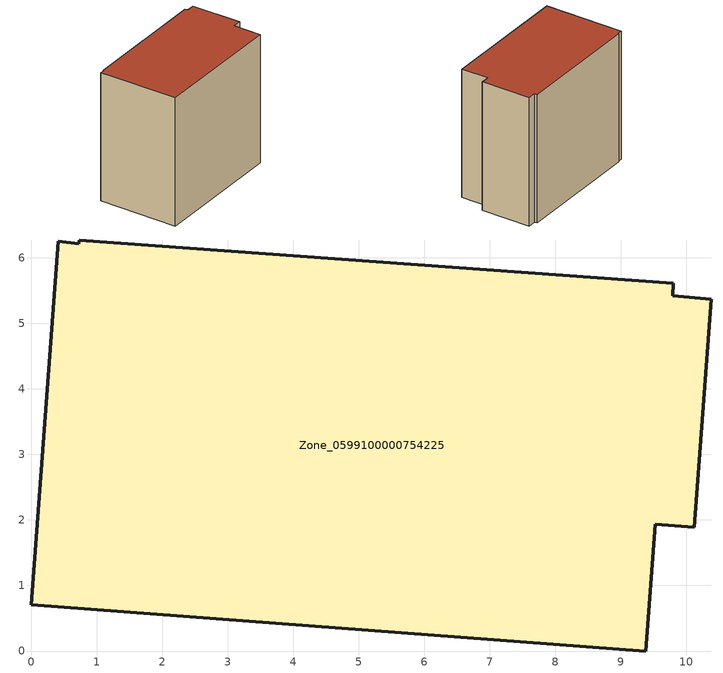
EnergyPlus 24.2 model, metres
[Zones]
Zone_0599100000754225
 floor ground (C_G): 0.42,6.25 0.73,6.22 0.74,6.27 9.8,5.61 9.79,5.42 10.38,5.37 10.12,1.89 9.52,1.94 9.38,0 0,0.7 z0
 wall outside (C_F): 9.79,5.42 9.8,5.61 0.74,6.27 0.73,6.22 0.42,6.25 0,0.7 9.38,0 9.52,1.94 10.12,1.89 10.38,5.37 9.79,5.42 z0:9.18
 roof outside (C_R): 0.73,6.22 0.42,6.25 0,0.7 9.38,0 9.52,1.94 10.12,1.89 10.38,5.37 9.79,5.42 9.8,5.61 0.74,6.27 z9.18
[BUILDING]
Pand.0599100000754225: North Axis=0; Terrain=City; Loads Convergence Tolerance Value=0.04; Temperature Convergence Tolerance Value=0.4; Solar Distribution=FullExterior; Maximum Number of Warmup Days=25; Minimum Number of Warmup Days=1
[Site:Location]
Rotterdam.The.Hague.AP_ZH_NLD Design_Conditions: Latitude=51.96; Longitude=4.45; Time Zone=1; Elevation=-4.5
[SITE:GROUNDTEMPERATURE:BUILDINGSURFACE]
18, 18, 18, 18, 18, 18, 18, 18, 18, 18, 18, 18
[MATERIAL] Thermal Absorptance=0.9; Solar Absorptance=0.7; Visible Absorptance=0.7
Name | Roughness | Thickness | Conductivity | Density | Specific Heat
G.TC.2006-2014 | MediumSmooth | 0.15 | 0.06 | 540 | 1210
F.TC.2006-2014 | Rough | 0.3 | 0.12 | 1920 | 840
R.TC.2006-2014 | MediumRough | 0.2 | 0.08 | 1500 | 1000
[CONSTRUCTION]
C_G: G.TC.2006-2014
C_F: F.TC.2006-2014
C_R: R.TC.2006-2014
[ZONE]
Zone_0599100000754225: Type=1; Multiplier=1; Ceiling Height=Autocalculate; Volume=Autocalculate; Floor Area=autocalculate; Part of Total Floor Area=Yes
[ZONEINFILTRATION:DESIGNFLOWRATE]
Infil_Zone_0599100000754225: Zone or ZoneList or Space or SpaceList=Zone_0599100000754225; Schedule=AlwaysOn; Design Flow Rate Calculation Method=Flow/Area; Flow Rate per Floor Area=0.0015; Constant Term Coefficient=1; Temperature Term Coefficient=0; Velocity Term Coefficient=0; Velocity Squared Term Coefficient=0
[HVACTEMPLATE:ZONE:IDEALLOADSAIRSYSTEM]
Zone_0599100000754225: Maximum Heating Supply Air Temperature=50; Minimum Cooling Supply Air Temperature=13; Maximum Heating Supply Air Humidity Ratio=0.0156; Minimum Cooling Supply Air Humidity Ratio=0.0077; Heating Limit=NoLimit; Cooling Limit=NoLimit; Dehumidification Control Type=ConstantSensibleHeatRatio; Cooling Sensible Heat Ratio=0.7; Dehumidification Setpoint=60; Humidification Control Type=None; Humidification Setpoint=30; Outdoor Air Method=None; Outdoor Air Flow Rate per Person=0.00944; Outdoor Air Flow Rate per Zone Floor Area=0; Outdoor Air Flow Rate per Zone=0; Demand Controlled Ventilation Type=None; Outdoor Air Economizer Type=NoEconomizer; Heat Recovery Type=None; Sensible Heat Recovery Effectiveness=0.7; Latent Heat Recovery Effectiveness=0.65
[ZONECONTROL:THERMOSTAT]
ThermostatControl_Zone_0599100000754225: Zone or ZoneList=Zone_0599100000754225; Control Type Schedule=DualSetpointControlType; Control 1=Thermostat_Zone_0599100000754225; Temperature Difference Between Cutout And Setpoint=0
[THERMOSTATSETPOINT:DUALSETPOINT]
Thermostat_Zone_0599100000754225: Heating Setpoint Temperature Schedule=HeatingSetpoint_Zone_0599100000754225; Cooling Setpoint Temperature Schedule=CoolingSetpoint_Zone_0599100000754225
[SCHEDULE:COMPACT]
HeatingSetpoint_Zone_0599100000754225: Through: 12/31, For: AllDays, Until: 24:00, 21
CoolingSetpoint_Zone_0599100000754225: Through: 12/31, For: AllDays, Until: 24:00, 24
DualSetpointControlType: Through: 12/31, For: AllDays, Until: 24:00, 4
AlwaysOn: Through: 12/31, For: AllDays, Until: 24:00, 1
